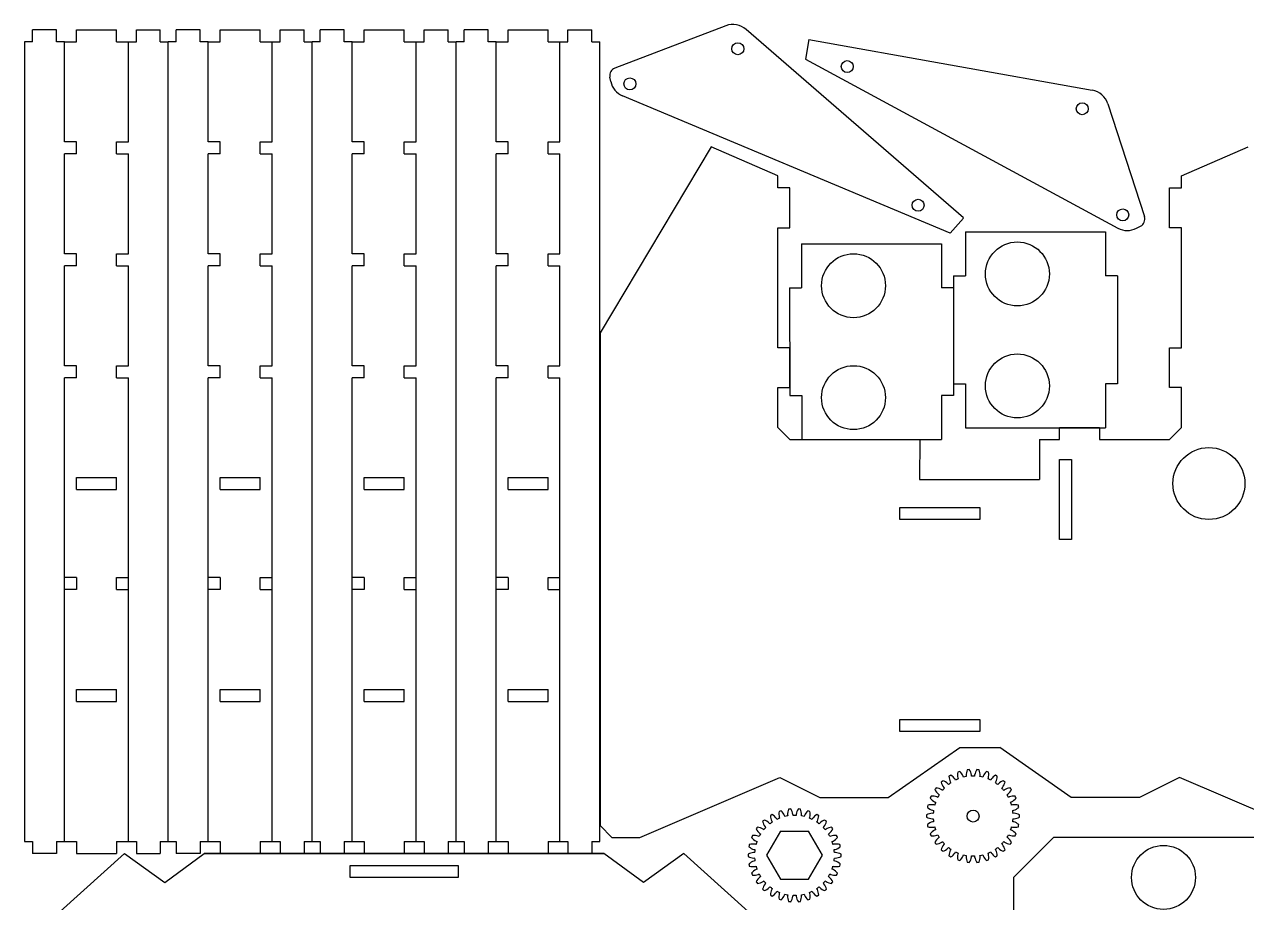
# Model space of a CAD drawing. Header units: millimetres. Extents: x 0 to 460, y 0 to 400.
# Drawn here: x 0 to 305.8, y 180.2 to 399.9 of the extents above; entities that cross this region are included whole.
import ezdxf

# ---------------------------------------------------------------- set-up
doc = ezdxf.new("R2010")
doc.units = ezdxf.units.MM
doc.layers.add('OL', color=1, linetype='Continuous')

msp = doc.modelspace()

# ---------------------------------------------------------------- linework, layer by layer
at = {"layer": 'OL'}
for p, q in [((8, 398.5), (2, 398.5)), ((2, 395.5), (2, 398.5)), ((8, 395.5), (8, 398.5)), ((13, 398.5), (23, 398.5)), ((13, 395.5), (13, 398.5)), ((23, 395.5), (23, 398.5)), ((28, 398.5), (34, 398.5)), ((28, 395.5), (28, 398.5)), ((34, 395.5), (34, 398.5)), ((44, 398.5), (38, 398.5)), ((38, 395.5), (38, 398.5)), ((44, 395.5), (44, 398.5)), ((49, 398.5), (59, 398.5)), ((49, 395.5), (49, 398.5)), ((59, 395.5), (59, 398.5)), ((64, 398.5), (70, 398.5)), ((64, 395.5), (64, 398.5)), ((70, 395.5), (70, 398.5)), ((80, 398.5), (74, 398.5)), ((74, 395.5), (74, 398.5)), ((80, 395.5), (80, 398.5)), ((85, 398.5), (95, 398.5)), ((85, 395.5), (85, 398.5)), ((95, 395.5), (95, 398.5)), ((100, 398.5), (106, 398.5)), ((100, 395.5), (100, 398.5)), ((106, 395.5), (106, 398.5)), ((116, 398.5), (110, 398.5)), ((110, 395.5), (110, 398.5)), ((116, 395.5), (116, 398.5)), ((121, 398.5), (131, 398.5)), ((121, 395.5), (121, 398.5)), ((131, 395.5), (131, 398.5)), ((136, 398.5), (142, 398.5)), ((136, 395.5), (136, 398.5)), ((142, 395.5), (142, 398.5)), ((175.49, 399.54), (147.73, 388.96)), ((234.94, 351.45), (180.54, 398.64)), ((2, 395.5), (0, 395.5)), ((0, 395.5), (0, 195.5)), ((10, 395.5), (8, 395.5)), ((10, 370.5), (10, 395.5)), ((10, 395.5), (13, 395.5)), ((23, 395.5), (28, 395.5)), ((26, 370.5), (26, 395.5)), ((34, 395.5), (36, 395.5)), ((36, 195.5), (36, 395.5)), ((38, 395.5), (36, 395.5)), ((46, 395.5), (44, 395.5)), ((46, 370.5), (46, 395.5)), ((46, 395.5), (49, 395.5)), ((59, 395.5), (64, 395.5)), ((62, 370.5), (62, 395.5)), ((70, 395.5), (72, 395.5)), ((72, 195.5), (72, 395.5)), ((74, 395.5), (72, 395.5)), ((82, 395.5), (80, 395.5)), ((82, 370.5), (82, 395.5)), ((82, 395.5), (85, 395.5)), ((95, 395.5), (100, 395.5)), ((98, 370.5), (98, 395.5)), ((106, 395.5), (108, 395.5)), ((108, 195.5), (108, 395.5)), ((110, 395.5), (108, 395.5)), ((118, 395.5), (116, 395.5)), ((118, 370.5), (118, 395.5)), ((118, 395.5), (121, 395.5)), ((131, 395.5), (136, 395.5)), ((134, 370.5), (134, 395.5)), ((142, 395.5), (144, 395.5)), ((144, 195.5), (144, 395.5)), ((196.3, 396.11), (195.41, 391.19)), ((196.3, 396.14), (267.17, 383.41)), ((195.41, 391.19), (273.57, 348.92)), ((146.7, 385.61), (146.48, 386.7)), ((231.64, 347.66), (149.67, 381.97)), ((271.05, 380.04), (280.23, 351.79)), ((13, 370.5), (10, 370.5)), ((13, 367.5), (13, 370.5)), ((23, 367.5), (23, 370.5)), ((23, 370.5), (26, 370.5)), ((49, 370.5), (46, 370.5)), ((49, 367.5), (49, 370.5)), ((59, 367.5), (59, 370.5)), ((59, 370.5), (62, 370.5)), ((85, 370.5), (82, 370.5)), ((85, 367.5), (85, 370.5)), ((95, 367.5), (95, 370.5)), ((95, 370.5), (98, 370.5)), ((121, 370.5), (118, 370.5)), ((121, 367.5), (121, 370.5)), ((131, 367.5), (131, 370.5)), ((131, 370.5), (134, 370.5)), ((10, 342.5), (10, 367.5)), ((13, 367.5), (10, 367.5)), ((23, 367.5), (26, 367.5)), ((26, 342.5), (26, 367.5)), ((46, 342.5), (46, 367.5)), ((49, 367.5), (46, 367.5)), ((59, 367.5), (62, 367.5)), ((62, 342.5), (62, 367.5)), ((82, 342.5), (82, 367.5)), ((85, 367.5), (82, 367.5)), ((95, 367.5), (98, 367.5)), ((98, 342.5), (98, 367.5)), ((118, 342.5), (118, 367.5)), ((121, 367.5), (118, 367.5)), ((131, 367.5), (134, 367.5)), ((134, 342.5), (134, 367.5)), ((171.81, 369.27), (144.01, 322.71)), ((188.51, 362.02), (171.81, 369.27)), ((289.51, 362.02), (306.2, 369.27)), ((188.51, 359.01), (188.51, 362.02)), ((289.51, 359.01), (289.51, 362.02)), ((191.51, 359.01), (188.51, 359.01)), ((191.51, 349.01), (191.51, 359.01)), ((286.51, 349.01), (286.51, 359.01)), ((286.51, 359.01), (289.51, 359.01)), ((188.51, 319.01), (188.51, 349.01)), ((188.51, 349.01), (191.51, 349.01)), ((234.92, 351.43), (231.64, 347.66)), ((278.26, 348.88), (279.25, 349.4)), ((289.51, 349.01), (286.51, 349.01)), ((289.51, 319.01), (289.51, 349.01)), ((235.46, 347.95), (270.46, 347.95)), ((235.46, 347.95), (235.46, 336.95)), ((270.46, 347.95), (270.46, 336.95)), ((13, 342.5), (10, 342.5)), ((13, 339.5), (13, 342.5)), ((23, 339.5), (23, 342.5)), ((23, 342.5), (26, 342.5)), ((49, 342.5), (46, 342.5)), ((49, 339.5), (49, 342.5)), ((59, 339.5), (59, 342.5)), ((59, 342.5), (62, 342.5)), ((85, 342.5), (82, 342.5)), ((85, 339.5), (85, 342.5)), ((95, 339.5), (95, 342.5)), ((95, 342.5), (98, 342.5)), ((121, 342.5), (118, 342.5)), ((121, 339.5), (121, 342.5)), ((131, 339.5), (131, 342.5)), ((131, 342.5), (134, 342.5)), ((194.46, 345.01), (229.46, 345.01)), ((194.46, 345.01), (194.46, 334.01)), ((229.46, 345.01), (229.46, 334.01)), ((10, 314.5), (10, 339.5)), ((13, 339.5), (10, 339.5)), ((23, 339.5), (26, 339.5)), ((26, 314.5), (26, 339.5)), ((46, 314.5), (46, 339.5)), ((49, 339.5), (46, 339.5)), ((59, 339.5), (62, 339.5)), ((62, 314.5), (62, 339.5)), ((82, 314.5), (82, 339.5)), ((85, 339.5), (82, 339.5)), ((95, 339.5), (98, 339.5)), ((98, 314.5), (98, 339.5)), ((118, 314.5), (118, 339.5)), ((121, 339.5), (118, 339.5)), ((131, 339.5), (134, 339.5)), ((134, 314.5), (134, 339.5)), ((232.46, 336.95), (232.47, 309.95)), ((232.46, 336.95), (235.46, 336.95)), ((273.46, 336.95), (270.46, 336.95)), ((273.46, 336.95), (273.47, 309.95)), ((191.46, 334.01), (191.47, 307.01)), ((191.46, 334.01), (194.46, 334.01)), ((232.46, 334.01), (229.46, 334.01)), ((232.46, 334.01), (232.47, 307.01)), ((144.01, 322.71), (144.01, 199.51)), ((191.51, 319.01), (188.51, 319.01)), ((191.51, 309.01), (191.51, 319.01)), ((286.51, 309.01), (286.51, 319.01)), ((286.51, 319.01), (289.51, 319.01)), ((13, 314.5), (10, 314.5)), ((13, 311.5), (13, 314.5)), ((23, 311.5), (23, 314.5)), ((23, 314.5), (26, 314.5)), ((49, 314.5), (46, 314.5)), ((49, 311.5), (49, 314.5)), ((59, 311.5), (59, 314.5)), ((59, 314.5), (62, 314.5)), ((85, 314.5), (82, 314.5)), ((85, 311.5), (85, 314.5)), ((95, 311.5), (95, 314.5)), ((95, 314.5), (98, 314.5)), ((121, 314.5), (118, 314.5)), ((121, 311.5), (121, 314.5)), ((131, 311.5), (131, 314.5)), ((131, 314.5), (134, 314.5)), ((10, 195.5), (10, 311.5)), ((13, 311.5), (10, 311.5)), ((23, 311.5), (26, 311.5)), ((26, 195.5), (26, 311.5)), ((46, 195.5), (46, 311.5)), ((49, 311.5), (46, 311.5)), ((59, 311.5), (62, 311.5)), ((62, 195.5), (62, 311.5)), ((82, 195.5), (82, 311.5)), ((85, 311.5), (82, 311.5)), ((95, 311.5), (98, 311.5)), ((98, 195.5), (98, 311.5)), ((118, 195.5), (118, 311.5)), ((121, 311.5), (118, 311.5)), ((131, 311.5), (134, 311.5)), ((134, 195.5), (134, 311.5)), ((188.51, 299.01), (188.51, 309.01)), ((188.51, 309.01), (191.51, 309.01)), ((232.47, 309.95), (235.47, 309.95)), ((235.47, 309.95), (235.48, 298.95)), ((270.47, 309.95), (270.48, 298.95)), ((273.47, 309.95), (270.47, 309.95)), ((289.51, 309.01), (286.51, 309.01)), ((289.51, 299.01), (289.51, 309.01)), ((191.47, 307.01), (194.47, 307.01)), ((194.47, 307.01), (194.48, 296.01)), ((229.47, 307.01), (229.48, 296.01)), ((232.47, 307.01), (229.47, 307.01)), ((191.51, 296.01), (188.51, 299.01)), ((235.48, 298.95), (270.48, 298.95)), ((259.01, 296.01), (259.01, 299.01)), ((259.01, 299.01), (269.01, 299.01)), ((269.01, 299.01), (269.01, 296.01)), ((286.51, 296.01), (289.51, 299.01)), ((191.51, 296.01), (224, 296.01)), ((194.48, 296.01), (229.48, 296.01)), ((224, 296.01), (223.96, 286.01)), ((254.01, 296.01), (259.01, 296.01)), ((254.01, 296.01), (254.01, 286.01)), ((269.01, 296.01), (286.51, 296.01)), ((13, 283.5), (13, 286.5)), ((13, 286.5), (23, 286.5)), ((23, 283.5), (23, 286.5)), ((49, 283.5), (49, 286.5)), ((49, 286.5), (59, 286.5)), ((59, 283.5), (59, 286.5)), ((85, 283.5), (85, 286.5)), ((85, 286.5), (95, 286.5)), ((95, 283.5), (95, 286.5)), ((121, 283.5), (121, 286.5)), ((121, 286.5), (131, 286.5)), ((131, 283.5), (131, 286.5)), ((223.96, 286.01), (254.01, 286.01)), ((13, 283.5), (23, 283.5)), ((49, 283.5), (59, 283.5)), ((85, 283.5), (95, 283.5)), ((121, 283.5), (131, 283.5)), ((13, 261.5), (10, 261.5)), ((13, 261.5), (13, 258.5)), ((23, 258.5), (23, 261.5)), ((23, 261.5), (26, 261.5)), ((49, 261.5), (46, 261.5)), ((49, 261.5), (49, 258.5)), ((59, 258.5), (59, 261.5)), ((59, 261.5), (62, 261.5)), ((85, 261.5), (82, 261.5)), ((85, 261.5), (85, 258.5)), ((95, 258.5), (95, 261.5)), ((95, 261.5), (98, 261.5)), ((121, 261.5), (118, 261.5)), ((121, 261.5), (121, 258.5)), ((131, 258.5), (131, 261.5)), ((131, 261.5), (134, 261.5)), ((13, 258.5), (10, 258.5)), ((23, 258.5), (26, 258.5)), ((49, 258.5), (46, 258.5)), ((59, 258.5), (62, 258.5)), ((85, 258.5), (82, 258.5)), ((95, 258.5), (98, 258.5)), ((121, 258.5), (118, 258.5)), ((131, 258.5), (134, 258.5)), ((13, 230.5), (13, 233.5)), ((13, 233.5), (23, 233.5)), ((23, 230.5), (23, 233.5)), ((49, 230.5), (49, 233.5)), ((49, 233.5), (59, 233.5)), ((59, 230.5), (59, 233.5)), ((85, 230.5), (85, 233.5)), ((85, 233.5), (95, 233.5)), ((95, 230.5), (95, 233.5)), ((121, 230.5), (121, 233.5)), ((121, 233.5), (131, 233.5)), ((131, 230.5), (131, 233.5)), ((13, 230.5), (23, 230.5)), ((49, 230.5), (59, 230.5)), ((85, 230.5), (95, 230.5)), ((121, 230.5), (131, 230.5)), ((216.15, 206.51), (234.01, 219.01)), ((234.01, 219.01), (244.01, 219.01)), ((261.87, 206.51), (244.01, 219.01)), ((154.01, 196.51), (189.01, 211.51)), ((189.01, 211.51), (199.01, 206.51)), ((231.55, 211.94), (231.32, 211.8)), ((231.78, 212.07), (231.55, 211.94)), ((232.96, 210.84), (232.85, 211.06)), ((233.77, 212.93), (233.52, 212.84)), ((233.55, 211.38), (233.64, 211.14)), ((234.03, 213.01), (233.77, 212.93)), ((234.92, 211.56), (234.86, 211.8)), ((235.61, 211.96), (235.66, 211.71)), ((236.15, 213.43), (235.88, 213.4)), ((236.42, 213.46), (236.15, 213.43)), ((236.99, 211.85), (236.98, 212.11)), ((237.75, 212.11), (237.74, 211.85)), ((238.58, 213.43), (238.32, 213.46)), ((238.85, 213.4), (238.58, 213.43)), ((239.08, 211.71), (239.12, 211.96)), ((239.87, 211.8), (239.81, 211.56)), ((240.96, 212.93), (240.71, 213.01)), ((241.22, 212.84), (240.96, 212.93)), ((241.09, 211.14), (241.18, 211.38)), ((241.88, 211.06), (241.77, 210.84)), ((243.19, 211.94), (242.95, 212.07)), ((243.42, 211.8), (243.19, 211.94)), ((289.01, 211.51), (279.01, 206.51)), ((324.01, 196.51), (289.01, 211.51)), ((227.95, 208.7), (227.8, 208.48)), ((228.11, 208.92), (227.95, 208.7)), ((229.58, 210.51), (229.38, 210.33)), ((229.69, 208.27), (229.5, 208.43)), ((229.78, 210.69), (229.58, 210.51)), ((230.01, 209), (230.19, 208.83)), ((231.19, 209.73), (231.04, 209.92)), ((231.66, 210.37), (231.8, 210.17)), ((242.94, 210.17), (243.08, 210.37)), ((243.7, 209.92), (243.54, 209.73)), ((244.54, 208.83), (244.72, 209)), ((245.15, 210.51), (244.95, 210.69)), ((245.24, 208.43), (245.04, 208.27)), ((245.35, 210.33), (245.15, 210.51)), ((246.78, 208.7), (246.62, 208.92)), ((246.94, 208.48), (246.78, 208.7)), ((199.01, 206.51), (216.15, 206.51)), ((226.74, 206.59), (226.63, 206.35)), ((226.85, 206.84), (226.74, 206.59)), ((227.74, 205.39), (227.98, 205.31)), ((228.53, 206.53), (228.3, 206.65)), ((228.69, 207.32), (228.9, 207.18)), ((245.83, 207.18), (246.05, 207.32)), ((246.43, 206.65), (246.21, 206.53)), ((246.76, 205.31), (246.99, 205.39)), ((248, 206.59), (247.89, 206.84)), ((248.1, 206.35), (248, 206.59)), ((279.01, 206.51), (261.87, 206.51)), ((186.86, 202.11), (186.63, 201.97)), ((187.1, 202.24), (186.86, 202.11)), ((189.09, 203.1), (188.83, 203.01)), ((189.34, 203.18), (189.09, 203.1)), ((190.24, 201.73), (190.18, 201.97)), ((190.93, 202.13), (190.97, 201.88)), ((191.47, 203.6), (191.2, 203.57)), ((191.73, 203.63), (191.47, 203.6)), ((192.31, 202.02), (192.3, 202.27)), ((193.07, 202.27), (193.06, 202.02)), ((193.9, 203.6), (193.63, 203.63)), ((194.17, 203.57), (193.9, 203.6)), ((194.39, 201.88), (194.44, 202.13)), ((195.19, 201.97), (195.13, 201.73)), ((196.28, 203.1), (196.02, 203.18)), ((196.53, 203.01), (196.28, 203.1)), ((198.5, 202.11), (198.27, 202.24)), ((198.73, 201.97), (198.5, 202.11)), ((225.73, 202.13), (225.73, 201.86)), ((225.73, 201.86), (225.73, 201.59)), ((225.99, 204.28), (225.93, 204.02)), ((226.04, 204.54), (225.99, 204.28)), ((227.39, 202.53), (227.14, 202.55)), ((227.22, 203.31), (227.47, 203.28)), ((227.75, 204.59), (227.51, 204.66)), ((247.23, 204.66), (246.99, 204.59)), ((247.27, 203.28), (247.52, 203.31)), ((247.6, 202.55), (247.34, 202.53)), ((248.75, 204.28), (248.69, 204.54)), ((248.8, 204.02), (248.75, 204.28)), ((249, 201.86), (249, 202.13)), ((249, 201.59), (249, 201.86)), ((144.01, 199.51), (147.01, 196.51)), ((183.27, 198.87), (183.11, 198.65)), ((183.43, 199.08), (183.27, 198.87)), ((184.9, 200.68), (184.7, 200.49)), ((185.1, 200.85), (184.9, 200.68)), ((185.33, 199.17), (185.51, 198.99)), ((186.51, 199.89), (186.35, 200.09)), ((186.97, 200.54), (187.11, 200.33)), ((188.28, 201.01), (188.17, 201.23)), ((188.87, 201.54), (188.96, 201.31)), ((196.41, 201.31), (196.5, 201.54)), ((197.2, 201.23), (197.09, 201.01)), ((198.25, 200.33), (198.39, 200.54)), ((199.01, 200.09), (198.86, 199.89)), ((199.86, 198.99), (200.04, 199.17)), ((200.47, 200.68), (200.27, 200.85)), ((200.67, 200.49), (200.47, 200.68)), ((202.1, 198.87), (201.94, 199.08)), ((202.25, 198.65), (202.1, 198.87)), ((225.93, 199.71), (225.99, 199.44)), ((225.99, 199.44), (226.04, 199.18)), ((227.14, 201.17), (227.39, 201.19)), ((227.47, 200.44), (227.22, 200.41)), ((227.51, 199.06), (227.75, 199.13)), ((246.99, 199.13), (247.23, 199.06)), ((247.52, 200.41), (247.27, 200.44)), ((247.34, 201.19), (247.6, 201.17)), ((248.69, 199.18), (248.75, 199.44)), ((248.75, 199.44), (248.8, 199.71)), ((147.01, 196.51), (154.01, 196.51)), ((182.05, 196.76), (181.95, 196.52)), ((182.16, 197.01), (182.05, 196.76)), ((183.84, 196.7), (183.62, 196.82)), ((184, 197.48), (184.22, 197.35)), ((185.01, 198.44), (184.81, 198.6)), ((189.18, 198.03), (185.68, 192.03)), ((189.18, 198.03), (196.18, 198.03)), ((199.68, 192.03), (196.18, 198.03)), ((200.55, 198.6), (200.36, 198.44)), ((201.15, 197.35), (201.36, 197.48)), ((201.75, 196.82), (201.52, 196.7)), ((203.31, 196.76), (203.2, 197.01)), ((203.42, 196.52), (203.31, 196.76)), ((226.63, 197.37), (226.74, 197.13)), ((226.74, 197.13), (226.85, 196.88)), ((227.98, 198.42), (227.74, 198.33)), ((228.3, 197.07), (228.53, 197.19)), ((228.9, 196.54), (228.69, 196.41)), ((246.05, 196.41), (245.83, 196.54)), ((246.21, 197.19), (246.43, 197.07)), ((246.99, 198.33), (246.76, 198.42)), ((257.5, 196.5), (247.5, 186.5)), ((247.89, 196.88), (248, 197.13)), ((248, 197.13), (248.1, 197.37)), ((0, 195.5), (2, 195.5)), ((2, 195.5), (2, 192.5)), ((8, 195.5), (10, 195.5)), ((8, 195.5), (8, 192.5)), ((10, 195.5), (13, 195.5)), ((13, 195.5), (13, 192.5)), ((23, 195.5), (28, 195.5)), ((23, 195.5), (23, 192.5)), ((28, 195.5), (28, 192.5)), ((34, 195.5), (36, 195.5)), ((34, 195.5), (34, 192.5)), ((36, 195.5), (38, 195.5)), ((38, 195.5), (38, 192.5)), ((44, 195.5), (46, 195.5)), ((44, 195.5), (44, 192.5)), ((46, 195.5), (49, 195.5)), ((49, 195.5), (49, 192.5)), ((59, 195.5), (64, 195.5)), ((59, 195.5), (59, 192.5)), ((64, 195.5), (64, 192.5)), ((70, 195.5), (72, 195.5)), ((70, 195.5), (70, 192.5)), ((72, 195.5), (74, 195.5)), ((74, 195.5), (74, 192.5)), ((80, 195.5), (82, 195.5)), ((80, 195.5), (80, 192.5)), ((82, 195.5), (85, 195.5)), ((85, 195.5), (85, 192.5)), ((95, 195.5), (100, 195.5)), ((95, 195.5), (95, 192.5)), ((100, 195.5), (100, 192.5)), ((106, 195.5), (108, 195.5)), ((106, 195.5), (106, 192.5)), ((108, 195.5), (110, 195.5)), ((110, 195.5), (110, 192.5)), ((116, 195.5), (118, 195.5)), ((116, 195.5), (116, 192.5)), ((118, 195.5), (121, 195.5)), ((121, 195.5), (121, 192.5)), ((131, 195.5), (136, 195.5)), ((131, 195.5), (131, 192.5)), ((136, 195.5), (136, 192.5)), ((142, 195.5), (144, 195.5)), ((142, 195.5), (142, 192.5)), ((181.3, 194.45), (181.25, 194.19)), ((181.36, 194.71), (181.3, 194.45)), ((182.71, 192.7), (182.45, 192.72)), ((182.54, 193.48), (182.78, 193.45)), ((183.06, 194.76), (182.82, 194.83)), ((183.06, 195.56), (183.29, 195.47)), ((202.07, 195.47), (202.31, 195.56)), ((202.54, 194.83), (202.3, 194.76)), ((202.58, 193.45), (202.83, 193.48)), ((202.91, 192.72), (202.66, 192.7)), ((204.06, 194.45), (204.01, 194.71)), ((204.12, 194.19), (204.06, 194.45)), ((227.8, 195.24), (227.95, 195.02)), ((227.95, 195.02), (228.11, 194.81)), ((229.38, 193.4), (229.58, 193.21)), ((229.5, 195.29), (229.69, 195.45)), ((229.58, 193.21), (229.78, 193.04)), ((230.19, 194.9), (230.01, 194.72)), ((231.04, 193.8), (231.19, 194)), ((231.8, 193.56), (231.66, 193.35)), ((232.85, 192.66), (232.96, 192.88)), ((241.77, 192.88), (241.88, 192.66)), ((243.08, 193.35), (242.94, 193.56)), ((243.54, 194), (243.7, 193.8)), ((244.72, 194.72), (244.54, 194.9)), ((244.95, 193.04), (245.15, 193.21)), ((245.04, 195.45), (245.24, 195.29)), ((245.15, 193.21), (245.35, 193.4)), ((246.62, 194.81), (246.78, 195.02)), ((246.78, 195.02), (246.94, 195.24)), ((0, 170), (25, 192.5)), ((8, 192.5), (2, 192.5)), ((13, 192.5), (23, 192.5)), ((25, 192.5), (35.11, 185.23)), ((28, 192.5), (34, 192.5)), ((35.11, 185.23), (45, 192.5)), ((44, 192.5), (38, 192.5)), ((45, 192.5), (145, 192.5)), ((49, 192.5), (59, 192.5)), ((64, 192.5), (70, 192.5)), ((80, 192.5), (74, 192.5)), ((85, 192.5), (95, 192.5)), ((100, 192.5), (106, 192.5)), ((116, 192.5), (110, 192.5)), ((121, 192.5), (131, 192.5)), ((136, 192.5), (142, 192.5)), ((154.89, 185.23), (145, 192.5)), ((165, 192.5), (154.89, 185.23)), ((190, 170), (165, 192.5)), ((181.05, 192.3), (181.05, 192.03)), ((181.05, 192.03), (181.05, 191.76)), ((181.25, 189.87), (181.3, 189.61)), ((181.3, 189.61), (181.36, 189.35)), ((182.45, 191.34), (182.71, 191.36)), ((182.78, 190.61), (182.54, 190.58)), ((185.68, 192.03), (189.18, 186.03)), ((196.18, 186.03), (199.68, 192.03)), ((202.83, 190.58), (202.58, 190.61)), ((202.66, 191.36), (202.91, 191.34)), ((204.01, 189.35), (204.06, 189.61)), ((204.06, 189.61), (204.12, 189.87)), ((204.32, 192.03), (204.32, 192.3)), ((204.32, 191.76), (204.32, 192.03)), ((231.32, 191.92), (231.55, 191.78)), ((231.55, 191.78), (231.78, 191.65)), ((233.52, 190.88), (233.77, 190.79)), ((233.64, 192.58), (233.55, 192.35)), ((233.77, 190.79), (234.03, 190.71)), ((234.86, 191.92), (234.92, 192.16)), ((235.66, 192.01), (235.61, 191.76)), ((235.88, 190.32), (236.15, 190.29)), ((236.15, 190.29), (236.42, 190.26)), ((236.98, 191.62), (236.99, 191.87)), ((237.74, 191.87), (237.75, 191.62)), ((238.32, 190.26), (238.58, 190.29)), ((238.58, 190.29), (238.85, 190.32)), ((239.12, 191.76), (239.08, 192.01)), ((239.81, 192.16), (239.87, 191.92)), ((240.71, 190.71), (240.96, 190.79)), ((240.96, 190.79), (241.22, 190.88)), ((241.18, 192.35), (241.09, 192.58)), ((242.95, 191.65), (243.19, 191.78)), ((243.19, 191.78), (243.42, 191.92)), ((181.95, 187.54), (182.05, 187.3)), ((182.05, 187.3), (182.16, 187.05)), ((182.82, 189.23), (183.06, 189.3)), ((183.29, 188.58), (183.06, 188.5)), ((183.62, 187.24), (183.84, 187.36)), ((184.22, 186.71), (184, 186.57)), ((201.36, 186.57), (201.15, 186.71)), ((201.52, 187.36), (201.75, 187.24)), ((202.31, 188.5), (202.07, 188.58)), ((202.3, 189.3), (202.54, 189.23)), ((203.2, 187.05), (203.31, 187.3)), ((203.31, 187.3), (203.42, 187.54)), ((183.11, 185.41), (183.27, 185.19)), ((183.27, 185.19), (183.43, 184.97)), ((184.7, 183.56), (184.9, 183.38)), ((184.81, 185.46), (185.01, 185.62)), ((185.51, 185.06), (185.33, 184.89)), ((186.35, 183.97), (186.51, 184.16)), ((187.11, 183.72), (186.97, 183.52)), ((189.18, 186.03), (196.18, 186.03)), ((198.39, 183.52), (198.25, 183.72)), ((198.86, 184.16), (199.01, 183.97)), ((200.04, 184.89), (199.86, 185.06)), ((200.36, 185.62), (200.55, 185.46)), ((200.47, 183.38), (200.67, 183.56)), ((201.94, 184.97), (202.1, 185.19)), ((202.1, 185.19), (202.25, 185.41)), ((184.9, 183.38), (185.1, 183.2)), ((186.63, 182.09), (186.86, 181.95)), ((186.86, 181.95), (187.1, 181.82)), ((188.17, 182.83), (188.28, 183.05)), ((188.83, 181.05), (189.09, 180.96)), ((188.96, 182.75), (188.87, 182.51)), ((189.09, 180.96), (189.34, 180.88)), ((190.18, 182.09), (190.24, 182.33)), ((190.97, 182.18), (190.93, 181.93)), ((191.2, 180.49), (191.47, 180.46)), ((191.47, 180.46), (191.73, 180.43)), ((192.3, 181.78), (192.31, 182.04)), ((193.06, 182.04), (193.07, 181.78)), ((193.63, 180.43), (193.9, 180.46)), ((193.9, 180.46), (194.17, 180.49)), ((194.44, 181.93), (194.39, 182.18)), ((195.13, 182.33), (195.19, 182.09)), ((196.02, 180.88), (196.28, 180.96)), ((196.28, 180.96), (196.53, 181.05)), ((196.5, 182.51), (196.41, 182.75)), ((197.09, 183.05), (197.2, 182.83)), ((198.27, 181.82), (198.5, 181.95)), ((198.5, 181.95), (198.73, 182.09)), ((200.27, 183.2), (200.47, 183.38))]:
    msp.add_line(p, q, dxfattribs=at)
for points in [[(259.01, 291.01), (262.01, 291.01), (262.01, 271.01), (259.01, 271.01)], [(219.01, 279.01), (239.01, 279.01), (239.01, 276.01), (219.01, 276.01)], [(219.01, 226.01), (239.01, 226.01), (239.01, 223.01), (219.01, 223.01)], [(81.5, 189.5), (108.5, 189.5), (108.5, 186.5), (81.5, 186.5)]]:
    msp.add_lwpolyline(points, close=True, dxfattribs=at)
for points in [[(322.5, 196.5), (257.5, 196.5)], [(145, 192.5), (45, 192.5)], [(247.5, 186.5), (247.5, 162.5)]]:
    msp.add_lwpolyline(points, dxfattribs=at)
for centre, radius in [((178.5, 393.79), 1.5), ((205.88, 389.32), 1.5), ((151.49, 385), 1.5), ((264.68, 378.78), 1.5), ((223.61, 354.63), 1.5), ((274.79, 352.23), 1.5), ((207.44, 334.51), 8), ((248.44, 337.45), 8), ((248.44, 309.45), 8), ((207.44, 306.51), 8), ((296.36, 285.03), 9), ((237.37, 201.86), 1.5), ((285, 186.5), 8)]:
    msp.add_circle(centre, radius, dxfattribs=at)
for centre, radius, start, end in [((177.27, 394.86), 5, 49.0582, 110.8616), ((148.45, 387.09), 2, 110.8616, 191.303), ((151.6, 386.59), 5, 191.3013, 247.2831), ((266.29, 378.49), 5, 18.0134, 79.8168), ((278.33, 351.17), 2, 297.5721, 18.0134), ((275.95, 353.32), 5, 241.5919, 297.5738), ((234.87, 211.89), 3.55, 181.4116, 205.2405), ((229.93, 209.04), 3.55, 34.7595, 58.5884), ((237.37, 201.86), 10, 111.8537, 116.1463), ((237.01, 212.19), 3.55, 169.4116, 193.2405), ((231.59, 210.43), 3.55, 22.7595, 46.5884), ((237.37, 201.86), 10, 99.8537, 104.1463), ((239.16, 212.04), 3.55, 157.4116, 181.2405), ((233.49, 211.44), 3.55, 10.7595, 34.5884), ((237.37, 201.86), 10, 87.8537, 92.1463), ((241.24, 211.44), 3.55, 145.4116, 169.2405), ((235.57, 212.04), 3.55, 358.7595, 22.5884), ((237.37, 201.86), 10, 75.8537, 80.1463), ((243.15, 210.43), 3.55, 133.4116, 157.2405), ((237.37, 201.86), 10, 63.8537, 68.1463), ((237.72, 212.19), 3.55, 346.7595, 10.5884), ((244.8, 209.04), 3.55, 121.4116, 145.2405), ((239.86, 211.89), 3.55, 334.7595, 358.5884), ((231.01, 210.01), 3.55, 205.4116, 229.2405), ((227.66, 205.39), 3.55, 58.7595, 82.5884), ((232.84, 211.15), 3.55, 193.4116, 217.2405), ((237.37, 201.86), 10, 135.8537, 140.1463), ((228.6, 207.34), 3.55, 46.7595, 70.5884), ((237.37, 201.86), 10, 123.8537, 128.1463), ((237.37, 201.86), 10, 51.8537, 56.1463), ((246.13, 207.34), 3.55, 109.4116, 133.2405), ((237.37, 201.86), 10, 39.8537, 44.1463), ((241.89, 211.15), 3.55, 322.7595, 346.5884), ((247.08, 205.39), 3.55, 97.4116, 121.2405), ((243.73, 210.01), 3.55, 310.7595, 334.5884), ((229.45, 208.51), 3.55, 217.4116, 241.2405), ((227.13, 203.3), 3.55, 70.7595, 94.5884), ((237.37, 201.86), 10, 159.8537, 164.1463), ((237.37, 201.86), 10, 147.8537, 152.1463), ((237.37, 201.86), 10, 27.8537, 32.1463), ((247.6, 203.3), 3.55, 85.4116, 109.2405), ((237.37, 201.86), 10, 15.8537, 20.1463), ((245.28, 208.51), 3.55, 298.7595, 322.5884), ((190.19, 202.06), 3.55, 181.4116, 205.2405), ((185.25, 199.21), 3.55, 34.7595, 58.5884), ((192.33, 202.36), 3.55, 169.4116, 193.2405), ((186.9, 200.59), 3.55, 22.7595, 46.5884), ((192.68, 192.03), 10, 99.8537, 104.1463), ((194.48, 202.21), 3.55, 157.4116, 181.2405), ((188.81, 201.61), 3.55, 10.7595, 34.5884), ((192.68, 192.03), 10, 87.8537, 92.1463), ((196.56, 201.61), 3.55, 145.4116, 169.2405), ((190.89, 202.21), 3.55, 358.7595, 22.5884), ((192.68, 192.03), 10, 75.8537, 80.1463), ((198.46, 200.59), 3.55, 133.4116, 157.2405), ((193.04, 202.36), 3.55, 346.7595, 10.5884), ((200.12, 199.21), 3.55, 121.4116, 145.2405), ((195.18, 202.06), 3.55, 334.7595, 358.5884), ((227.43, 199.01), 3.55, 94.7595, 118.5884), ((228.24, 206.72), 3.55, 229.4116, 253.2405), ((227.06, 201.14), 3.55, 82.7595, 106.5884), ((237.37, 201.86), 10, 171.8537, 176.1463), ((247.68, 201.14), 3.55, 73.4116, 97.2405), ((237.37, 201.86), 10, 3.8537, 8.1463), ((246.49, 206.72), 3.55, 286.7595, 310.5884), ((247.3, 199.01), 3.55, 61.4116, 85.2405), ((182.97, 195.56), 3.55, 58.7595, 82.5884), ((188.16, 201.32), 3.55, 193.4116, 217.2405), ((192.68, 192.03), 10, 135.8537, 140.1463), ((183.92, 197.5), 3.55, 46.7595, 70.5884), ((192.68, 192.03), 10, 123.8537, 128.1463), ((192.68, 192.03), 10, 111.8537, 116.1463), ((192.68, 192.03), 10, 63.8537, 68.1463), ((192.68, 192.03), 10, 51.8537, 56.1463), ((201.45, 197.5), 3.55, 109.4116, 133.2405), ((192.68, 192.03), 10, 39.8537, 44.1463), ((197.21, 201.32), 3.55, 322.7595, 346.5884), ((202.4, 195.56), 3.55, 97.4116, 121.2405), ((227.43, 204.71), 3.55, 241.4116, 265.2405), ((228.24, 197.01), 3.55, 106.7595, 130.5884), ((227.06, 202.59), 3.55, 253.4116, 277.2405), ((237.37, 201.86), 10, 183.8537, 188.1463), ((237.37, 201.86), 10, 195.8537, 200.1463), ((237.37, 201.86), 10, 339.8537, 344.1463), ((247.68, 202.59), 3.55, 262.7595, 286.5884), ((237.37, 201.86), 10, 351.8537, 356.1463), ((246.49, 197.01), 3.55, 49.4116, 73.2405), ((247.3, 204.71), 3.55, 274.7595, 298.5884), ((184.77, 198.67), 3.55, 217.4116, 241.2405), ((182.45, 193.46), 3.55, 70.7595, 94.5884), ((186.32, 200.17), 3.55, 205.4116, 229.2405), ((192.68, 192.03), 10, 147.8537, 152.1463), ((192.68, 192.03), 10, 27.8537, 32.1463), ((199.04, 200.17), 3.55, 310.7595, 334.5884), ((202.92, 193.46), 3.55, 85.4116, 109.2405), ((200.6, 198.67), 3.55, 298.7595, 322.5884), ((229.45, 195.22), 3.55, 118.7595, 142.5884), ((227.13, 200.43), 3.55, 265.4116, 289.2405), ((231.01, 193.72), 3.55, 130.7595, 154.5884), ((237.37, 201.86), 10, 207.8537, 212.1463), ((237.37, 201.86), 10, 327.8537, 332.1463), ((243.73, 193.72), 3.55, 25.4116, 49.2405), ((247.6, 200.43), 3.55, 250.7595, 274.5884), ((245.28, 195.22), 3.55, 37.4116, 61.2405), ((182.75, 189.18), 3.55, 94.7595, 118.5884), ((183.56, 196.88), 3.55, 229.4116, 253.2405), ((182.37, 191.3), 3.55, 82.7595, 106.5884), ((192.68, 192.03), 10, 171.8537, 176.1463), ((192.68, 192.03), 10, 159.8537, 164.1463), ((192.68, 192.03), 10, 15.8537, 20.1463), ((202.99, 191.3), 3.55, 73.4116, 97.2405), ((192.68, 192.03), 10, 3.8537, 8.1463), ((201.81, 196.88), 3.55, 286.7595, 310.5884), ((202.62, 189.18), 3.55, 61.4116, 85.2405), ((227.66, 198.33), 3.55, 277.4116, 301.2405), ((232.84, 192.57), 3.55, 142.7595, 166.5884), ((237.37, 201.86), 10, 219.8537, 224.1463), ((228.6, 196.39), 3.55, 289.4116, 313.2405), ((237.37, 201.86), 10, 231.8537, 236.1463), ((234.87, 191.83), 3.55, 154.7595, 178.5884), ((229.93, 194.68), 3.55, 301.4116, 325.2405), ((237.37, 201.86), 10, 243.8537, 248.1463), ((237.37, 201.86), 10, 291.8537, 296.1463), ((244.8, 194.68), 3.55, 214.7595, 238.5884), ((237.37, 201.86), 10, 303.8537, 308.1463), ((239.86, 191.83), 3.55, 1.4116, 25.2405), ((246.13, 196.39), 3.55, 226.7595, 250.5884), ((237.37, 201.86), 10, 315.8537, 320.1463), ((241.89, 192.57), 3.55, 13.4116, 37.2405), ((247.08, 198.33), 3.55, 238.7595, 262.5884), ((182.75, 194.88), 3.55, 241.4116, 265.2405), ((183.56, 187.17), 3.55, 106.7595, 130.5884), ((192.68, 192.03), 10, 183.8537, 188.1463), ((192.68, 192.03), 10, 351.8537, 356.1463), ((201.81, 187.17), 3.55, 49.4116, 73.2405), ((202.62, 194.88), 3.55, 274.7595, 298.5884), ((237.01, 191.53), 3.55, 166.7595, 190.5884), ((231.59, 193.3), 3.55, 313.4116, 337.2405), ((237.37, 201.86), 10, 255.8537, 260.1463), ((239.16, 191.68), 3.55, 178.7595, 202.5884), ((233.49, 192.28), 3.55, 325.4116, 349.2405), ((237.37, 201.86), 10, 267.8537, 272.1463), ((241.24, 192.28), 3.55, 190.7595, 214.5884), ((235.57, 191.68), 3.55, 337.4116, 1.2405), ((237.37, 201.86), 10, 279.8537, 284.1463), ((243.15, 193.3), 3.55, 202.7595, 226.5884), ((237.72, 191.53), 3.55, 349.4116, 13.2405), ((182.37, 192.75), 3.55, 253.4116, 277.2405), ((184.77, 185.38), 3.55, 118.7595, 142.5884), ((182.45, 190.59), 3.55, 265.4116, 289.2405), ((192.68, 192.03), 10, 195.8537, 200.1463), ((186.32, 183.88), 3.55, 130.7595, 154.5884), ((192.68, 192.03), 10, 207.8537, 212.1463), ((192.68, 192.03), 10, 327.8537, 332.1463), ((199.04, 183.88), 3.55, 25.4116, 49.2405), ((202.92, 190.59), 3.55, 250.7595, 274.5884), ((192.68, 192.03), 10, 339.8537, 344.1463), ((200.6, 185.38), 3.55, 37.4116, 61.2405), ((202.99, 192.75), 3.55, 262.7595, 286.5884), ((182.97, 188.5), 3.55, 277.4116, 301.2405), ((188.16, 182.74), 3.55, 142.7595, 166.5884), ((192.68, 192.03), 10, 219.8537, 224.1463), ((183.92, 186.55), 3.55, 289.4116, 313.2405), ((192.68, 192.03), 10, 231.8537, 236.1463), ((190.19, 182), 3.55, 154.7595, 178.5884), ((192.68, 192.03), 10, 303.8537, 308.1463), ((195.18, 182), 3.55, 1.4116, 25.2405), ((201.45, 186.55), 3.55, 226.7595, 250.5884), ((192.68, 192.03), 10, 315.8537, 320.1463), ((197.21, 182.74), 3.55, 13.4116, 37.2405), ((202.4, 188.5), 3.55, 238.7595, 262.5884), ((185.25, 184.85), 3.55, 301.4116, 325.2405), ((192.68, 192.03), 10, 243.8537, 248.1463), ((192.33, 181.7), 3.55, 166.7595, 190.5884), ((186.9, 183.46), 3.55, 313.4116, 337.2405), ((192.68, 192.03), 10, 255.8537, 260.1463), ((194.48, 181.85), 3.55, 178.7595, 202.5884), ((188.81, 182.45), 3.55, 325.4116, 349.2405), ((192.68, 192.03), 10, 267.8537, 272.1463), ((196.56, 182.45), 3.55, 190.7595, 214.5884), ((190.89, 181.85), 3.55, 337.4116, 1.2405), ((192.68, 192.03), 10, 279.8537, 284.1463), ((198.46, 183.46), 3.55, 202.7595, 226.5884), ((192.68, 192.03), 10, 291.8537, 296.1463), ((193.04, 181.7), 3.55, 349.4116, 13.2405), ((200.12, 184.85), 3.55, 214.7595, 238.5884)]:
    msp.add_arc(centre, radius, start, end, dxfattribs=at)

doc.saveas('drawing.dxf')
